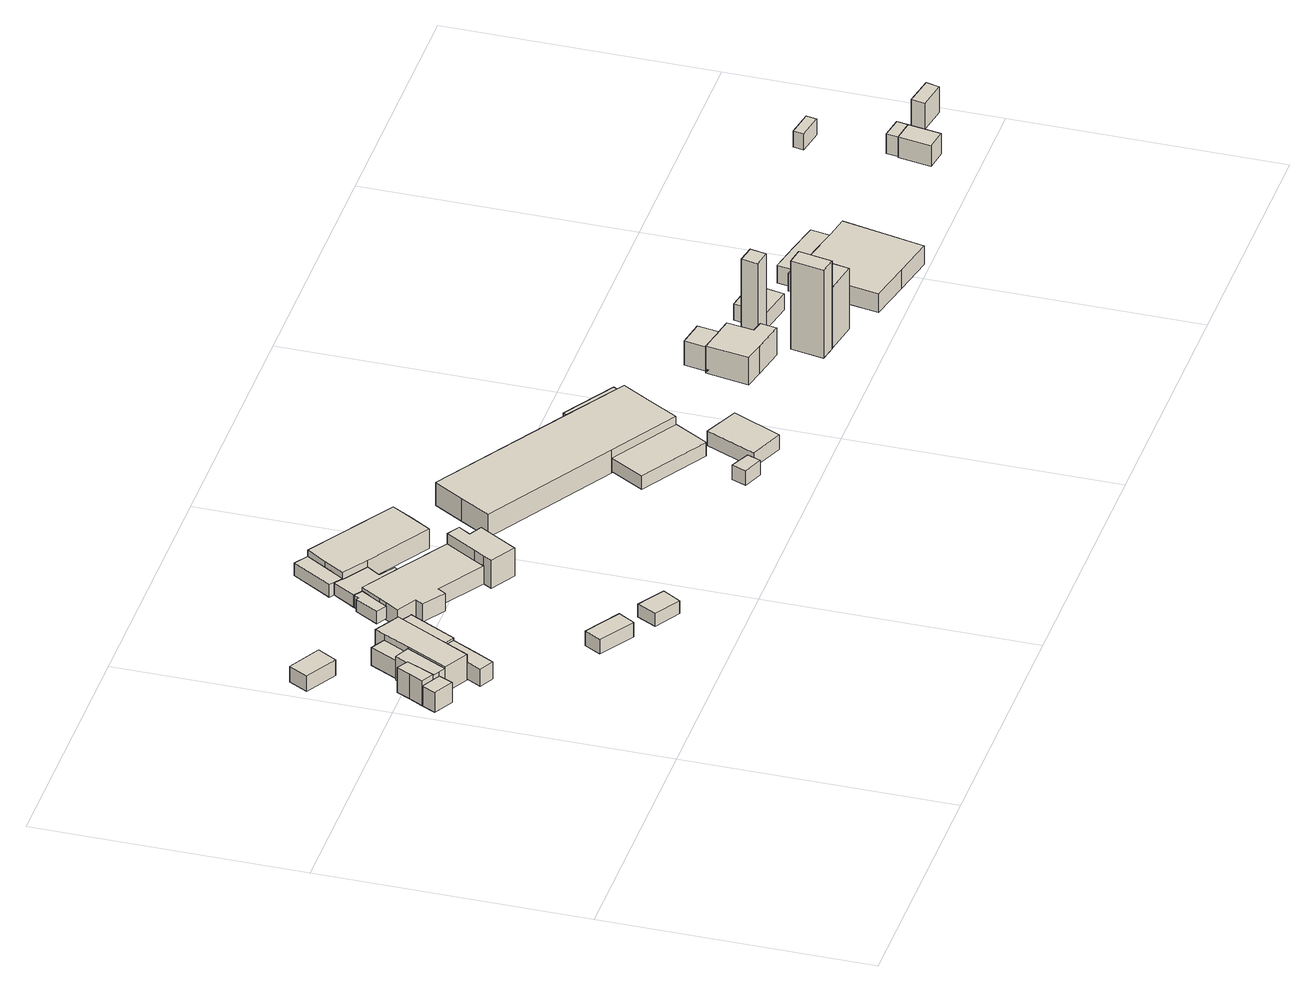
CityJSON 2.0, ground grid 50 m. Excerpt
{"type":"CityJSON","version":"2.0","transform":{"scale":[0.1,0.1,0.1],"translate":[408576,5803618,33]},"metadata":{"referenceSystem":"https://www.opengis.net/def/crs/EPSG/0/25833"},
"CityObjects":{
"building1":{"type":"Building","attributes":{"Gemeindeschluessel":"11000009","BezugspunktDach":"2200","function":"51009_1610","measuredHeight":3.2,"storeysAboveGround":0},"address":[{"country":"Germany","locality":"Berlin"}],"geometry":[{"type":"Solid","lod":"1","boundaries":[[[[0,1,2,3]],[[4,5,6,7]],[[4,7,3,2]],[[5,4,2,1]],[[6,5,1,0]],[[7,6,0,3]]]]}]},
"building2":{"type":"Building","attributes":{"Gemeindeschluessel":"11000009","BezugspunktDach":"2200","function":"31001_1010","measuredHeight":4.56,"storeysAboveGround":1},"address":[{"country":"Germany","locality":"Berlin","thoroughfareNumber":"2A (1)","thoroughfareName":"Seddinpromenade"}],"geometry":[{"type":"Solid","lod":"1","boundaries":[[[[8,9,10,11,12,13,14]],[[15,16,17,18,19,20,21]],[[15,21,14,13]],[[16,15,13,12]],[[17,16,12,11]],[[18,17,11,10]],[[19,18,10,9]],[[20,19,9,8]],[[21,20,8,14]]]]}]},
"building3":{"type":"Building","attributes":{"Gemeindeschluessel":"11000009","function":"31001_1010"},"address":[{"country":"Germany","locality":"Berlin","thoroughfareNumber":"2A (2)","thoroughfareName":"Seddinpromenade"}],"children":["building3-1","building3-2","building3-3","building3-4","building3-5"]},
"building3-1":{"type":"BuildingPart","attributes":{"BezugspunktDach":"2200","measuredHeight":5.87,"storeysAboveGround":1},"parents":["building3"],"geometry":[{"type":"MultiSurface","lod":"1","boundaries":[[[22,23,24,25,26,27,28,29]],[[30,31,32,33,34,35,36,37]],[[30,38,39,29,28]],[[31,30,28,27]],[[32,31,27,26]],[[33,32,26,25]],[[34,33,25,24]],[[40,41,24,23]],[[36,35,23,22]],[[37,36,22,29]],[[37,39,38,30]],[[42,35,34,41,40]]]}]},
"building3-2":{"type":"BuildingPart","attributes":{"BezugspunktDach":"2200","measuredHeight":4.69,"storeysAboveGround":1},"parents":["building3"],"geometry":[{"type":"Solid","lod":"1","boundaries":[[[[43,44,45,46,41,40]],[[34,47,48,49,50,35]],[[47,34,41,46]],[[48,47,46,45]],[[49,48,45,44]],[[50,49,44,43]],[[35,50,43,40]],[[35,40,41,34]]]]}]},
"building3-3":{"type":"BuildingPart","attributes":{"BezugspunktDach":"2200","measuredHeight":4.93,"storeysAboveGround":1},"parents":["building3"],"geometry":[{"type":"MultiSurface","lod":"1","boundaries":[[[51,39,38,52,53,54]],[[55,56,30,37,57,58]],[[58,59,55]],[[56,55,53,52]],[[30,56,52,38]],[[57,37,39,51]],[[60,61,57,51,54]],[[55,59,62,53]],[[54,62,59,58]],[[37,30,38,39]],[[58,57,61,60]]]}]},
"building3-4":{"type":"BuildingPart","attributes":{"BezugspunktDach":"2200","measuredHeight":5.81,"storeysAboveGround":1},"parents":["building3"],"geometry":[{"type":"MultiSurface","lod":"1","boundaries":[[[63,64,65,66,67,68]],[[69,70,55,59,58,71]],[[69,71,68,67]],[[70,69,67,66]],[[55,70,66,65]],[[62,53,65,64]],[[54,62,64,63]],[[72,60,58,63,68]],[[59,55,53,62]],[[58,59,62,54]],[[71,73,58,60,72]]]}]},
"building3-5":{"type":"BuildingPart","attributes":{"BezugspunktDach":"2200","measuredHeight":4.74,"storeysAboveGround":1},"parents":["building3"],"geometry":[{"type":"MultiSurface","lod":"1","boundaries":[[[74,61,72,75]],[[71,57,76,77]],[[71,77,75,72]],[[76,57,61,74]],[[77,76,74,75]],[[57,58,60,61]],[[71,72,60,58]]]}]},
"building4":{"type":"Building","attributes":{"Gemeindeschluessel":"11000009","BezugspunktDach":"2200","function":"51009_1610","measuredHeight":3.56,"storeysAboveGround":0},"address":[{"country":"Germany","locality":"Berlin"}],"geometry":[{"type":"Solid","lod":"1","boundaries":[[[[78,79,80,81]],[[82,83,84,85]],[[82,85,81,80]],[[83,82,80,79]],[[84,83,79,78]],[[85,84,78,81]]]]}]},
"building5":{"type":"Building","attributes":{"Gemeindeschluessel":"11000009","BezugspunktDach":"2200","function":"31001_1010","measuredHeight":3.01,"storeysAboveGround":1},"address":[{"country":"Germany","locality":"Berlin","thoroughfareNumber":"917","thoroughfareName":"Wernsdorfer Straße"}],"geometry":[{"type":"Solid","lod":"1","boundaries":[[[[86,87,88,89]],[[90,91,92,93]],[[90,93,89,88]],[[91,90,88,87]],[[92,91,87,86]],[[93,92,86,89]]]]}]},
"building6":{"type":"Building","attributes":{"Gemeindeschluessel":"11000009","BezugspunktDach":"2200","function":"31001_1010","measuredHeight":3.13,"storeysAboveGround":1},"address":[{"country":"Germany","locality":"Berlin","thoroughfareNumber":"31","thoroughfareName":"Wernsdorfer Straße"}],"geometry":[{"type":"Solid","lod":"1","boundaries":[[[[94,95,96,97,98]],[[99,100,101,102,103]],[[99,103,98,97]],[[100,99,97,96]],[[101,100,96,95]],[[102,101,95,94]],[[103,102,94,98]]]]}]},
"building7":{"type":"Building","attributes":{"Gemeindeschluessel":"11000009","function":"31001_2723"},"address":[{"country":"Germany","locality":"Berlin","thoroughfareNumber":"2 (4)","thoroughfareName":"Seddinpromenade"}],"children":["building7-1","building7-2","building7-3"]},
"building7-1":{"type":"BuildingPart","attributes":{"BezugspunktDach":"2200","measuredHeight":2.54,"storeysAboveGround":1},"parents":["building7"],"geometry":[{"type":"Solid","lod":"1","boundaries":[[[[104,105,106,107,108,109,110,111,112]],[[113,114,115,116,117,118,119,120,121]],[[113,121,112,111]],[[115,114,110,109]],[[116,115,109,108]],[[117,116,108,107]],[[118,117,107,106]],[[119,118,106,105]],[[120,119,105,104]],[[113,111,110,114]],[[121,120,104,112]]]]}]},
"building7-2":{"type":"BuildingPart","attributes":{"BezugspunktDach":"2200","measuredHeight":2.54,"storeysAboveGround":1},"parents":["building7"],"geometry":[{"type":"Solid","lod":"1","boundaries":[[[[122,104,112,123,124,125]],[[126,127,121,120,128,129]],[[126,129,125,124]],[[127,126,124,123]],[[121,127,123,112]],[[128,120,104,122]],[[129,128,122,125]],[[120,121,112,104]]]]}]},
"building7-3":{"type":"BuildingPart","attributes":{"BezugspunktDach":"2200","measuredHeight":2.84,"storeysAboveGround":1},"parents":["building7"],"geometry":[{"type":"MultiSurface","lod":"1","boundaries":[[[130,131,132,133,134]],[[135,136,114,113,137]],[[135,137,134,133]],[[136,135,133,132]],[[114,136,132,131]],[[111,110,131,130]],[[137,113,130,134]],[[138,113,114,110,111]]]}]},
"building8":{"type":"Building","attributes":{"Gemeindeschluessel":"11000009","BezugspunktDach":"2200","function":"31001_1010","measuredHeight":5.29,"storeysAboveGround":1},"address":[{"country":"Germany","locality":"Berlin","thoroughfareNumber":"2 (2)","thoroughfareName":"Seddinpromenade"}],"geometry":[{"type":"Solid","lod":"1","boundaries":[[[[139,140,141,142,143,144,145,146,147,148,149,150]],[[151,152,153,154,155,156,157,158,159,160,161,162]],[[151,162,150,149]],[[152,151,149,148]],[[153,152,148,147]],[[154,153,147,146]],[[155,154,146,145]],[[156,155,145,144]],[[157,156,144,143]],[[158,157,143,142]],[[159,158,142,141]],[[160,159,141,140]],[[161,160,140,139]],[[162,161,139,150]]]]}]},
"building9":{"type":"Building","attributes":{"Gemeindeschluessel":"11000009","BezugspunktDach":"2200","function":"31001_1000","measuredHeight":6.41,"storeysAboveGround":2},"address":[{"country":"Germany","locality":"Berlin","thoroughfareNumber":"2 (1)","thoroughfareName":"Seddinpromenade"}],"geometry":[{"type":"Solid","lod":"1","boundaries":[[[[163,164,165,166,167,168,169,170,171]],[[157,172,155,173,174,175,176,177,178]],[[157,178,171,170]],[[172,157,170,169]],[[155,172,169,168]],[[173,155,168,167]],[[174,173,167,166]],[[175,174,166,165]],[[176,175,165,164]],[[177,176,164,163]],[[178,177,163,171]]]]}]},
"building10":{"type":"Building","attributes":{"Gemeindeschluessel":"11000009","BezugspunktDach":"2200","function":"31001_1010","measuredHeight":5.04,"storeysAboveGround":1},"address":[{"country":"Germany","locality":"Berlin","thoroughfareNumber":"2 (3)","thoroughfareName":"Seddinpromenade"}],"geometry":[{"type":"Solid","lod":"1","boundaries":[[[[179,180,181,182,183,184,185]],[[186,187,188,189,190,191,192]],[[186,192,185,184]],[[187,186,184,183]],[[188,187,183,182]],[[189,188,182,181]],[[190,189,181,180]],[[191,190,180,179]],[[192,191,179,185]]]]}]},
"building11":{"type":"Building","attributes":{"Gemeindeschluessel":"11000009","BezugspunktDach":"2200","function":"31001_2723","measuredHeight":3,"storeysAboveGround":1},"address":[{"country":"Germany","locality":"Berlin","thoroughfareNumber":"2 (5)","thoroughfareName":"Seddinpromenade"}],"geometry":[{"type":"Solid","lod":"1","boundaries":[[[[193,194,195,196]],[[197,198,199,200]],[[197,200,196,195]],[[198,197,195,194]],[[199,198,194,193]],[[200,199,193,196]]]]}]},
"building12":{"type":"Building","attributes":{"Gemeindeschluessel":"11000009","function":"31001_1010"},"address":[{"country":"Germany","locality":"Berlin","thoroughfareNumber":"2","thoroughfareName":"Seddinpromenade"}],"children":["building12-1","building12-2"]},
"building12-1":{"type":"BuildingPart","attributes":{"BezugspunktDach":"2200","measuredHeight":6.22,"storeysAboveGround":1},"parents":["building12"],"geometry":[{"type":"MultiSurface","lod":"1","boundaries":[[[201,202,203,204,205,206,207,208]],[[209,210,211,212,213,214,215,216]],[[209,216,208,207]],[[210,209,207,206]],[[211,210,206,205]],[[217,218,205,204]],[[213,212,204,203]],[[214,213,203,202]],[[215,214,202,201]],[[216,215,201,208]],[[212,211,218,217]]]}]},
"building12-2":{"type":"BuildingPart","attributes":{"BezugspunktDach":"2200","measuredHeight":3.57,"storeysAboveGround":1},"parents":["building12"],"geometry":[{"type":"Solid","lod":"1","boundaries":[[[[217,219,220,218]],[[221,222,212,211]],[[221,211,218,220]],[[222,221,220,219]],[[212,222,219,217]],[[211,212,217,218]]]]}]},
"building13":{"type":"Building","attributes":{"Gemeindeschluessel":"11000009","BezugspunktDach":"2200","function":"51009_1610","measuredHeight":2.75,"storeysAboveGround":0},"address":[{"country":"Germany","locality":"Berlin"}],"geometry":[{"type":"Solid","lod":"1","boundaries":[[[[223,224,225,226]],[[227,228,229,230]],[[227,230,226,225]],[[228,227,225,224]],[[229,228,224,223]],[[230,229,223,226]]]]}]},
"building14":{"type":"Building","attributes":{"Gemeindeschluessel":"11000009","BezugspunktDach":"2200","function":"31001_2000","measuredHeight":3,"storeysAboveGround":1},"address":[{"country":"Germany","locality":"Berlin","thoroughfareNumber":"2 (6)","thoroughfareName":"Seddinpromenade"}],"geometry":[{"type":"Solid","lod":"1","boundaries":[[[[231,232,233,234]],[[235,236,237,238]],[[235,238,234,233]],[[236,235,233,232]],[[237,236,232,231]],[[238,237,231,234]]]]}]},
"building15":{"type":"Building","attributes":{"Gemeindeschluessel":"11000009","function":"31001_1010"},"address":[{"country":"Germany","locality":"Berlin","thoroughfareNumber":"6","thoroughfareName":"Seddinpromenade"}],"children":["building15-1","building15-2"]},
"building15-1":{"type":"BuildingPart","attributes":{"BezugspunktDach":"2200","measuredHeight":7.99,"storeysAboveGround":1},"parents":["building15"],"geometry":[{"type":"MultiSurface","lod":"1","boundaries":[[[239,240,241,242,243,244,245,246,247,248,249]],[[250,251,252,253,254,255,256,257,258,259,260]],[[250,260,249,248]],[[251,250,248,247]],[[252,251,247,246]],[[261,262,252,246,245]],[[263,261,253,245,244]],[[255,254,244,243]],[[256,255,243,242]],[[257,256,242,241]],[[258,257,241,240]],[[259,258,240,239]],[[260,259,239,249]],[[253,252,262,261]],[[254,253,261,263]]]}]},
"building15-2":{"type":"BuildingPart","attributes":{"BezugspunktDach":"2200","measuredHeight":4.88,"storeysAboveGround":1},"parents":["building15"],"geometry":[{"type":"MultiSurface","lod":"1","boundaries":[[[263,264,265,262]],[[266,267,254,252]],[[266,252,262,265]],[[267,266,265,264]],[[254,267,264,263]],[[252,254,253,252,262]],[[262,252,253,261]],[[263,261,253,254]]]}]},
"building16":{"type":"Building","attributes":{"Gemeindeschluessel":"11000009","BezugspunktDach":"2200","function":"51009_1610","measuredHeight":17.96,"storeysAboveGround":0},"address":[{"country":"Germany","locality":"Berlin"}],"geometry":[{"type":"Solid","lod":"1","boundaries":[[[[268,269,270,271]],[[272,273,274,275]],[[272,275,271,270]],[[273,272,270,269]],[[274,273,269,268]],[[275,274,268,271]]]]}]},
"building17":{"type":"Building","attributes":{"Gemeindeschluessel":"11000009","BezugspunktDach":"2200","function":"31001_1010","measuredHeight":15.61,"storeysAboveGround":1},"address":[{"country":"Germany","locality":"Berlin","thoroughfareNumber":"2 (5)","thoroughfareName":"Schwarzer Weg"}],"geometry":[{"type":"Solid","lod":"1","boundaries":[[[[276,277,278,279,280]],[[281,282,283,284,285]],[[281,285,280,279]],[[282,281,279,278]],[[283,282,278,277]],[[284,283,277,276]],[[285,284,276,280]]]]}]},
"building18":{"type":"Building","attributes":{"Gemeindeschluessel":"11000009","BezugspunktDach":"2200","function":"51009_1610","measuredHeight":15.69,"storeysAboveGround":0},"address":[{"country":"Germany","locality":"Berlin"}],"geometry":[{"type":"Solid","lod":"1","boundaries":[[[[286,287,288,289]],[[290,291,292,293]],[[290,293,289,288]],[[291,290,288,287]],[[292,291,287,286]],[[293,292,286,289]]]]}]},
"building19":{"type":"Building","attributes":{"Gemeindeschluessel":"11000009","BezugspunktDach":"2200","function":"31001_1010","measuredHeight":4.15,"storeysAboveGround":1},"address":[{"country":"Germany","locality":"Berlin","thoroughfareNumber":"2 (6)","thoroughfareName":"Schwarzer Weg"}],"geometry":[{"type":"Solid","lod":"1","boundaries":[[[[294,295,296,297,298,299]],[[300,301,302,303,304,305]],[[300,305,299,298]],[[301,300,298,297]],[[302,301,297,296]],[[303,302,296,295]],[[304,303,295,294]],[[305,304,294,299]]]]}]},
"building20":{"type":"Building","attributes":{"Gemeindeschluessel":"11000009","BezugspunktDach":"2200","function":"51009_1610","measuredHeight":2.59,"storeysAboveGround":0},"address":[{"country":"Germany","locality":"Berlin"}],"geometry":[{"type":"Solid","lod":"1","boundaries":[[[[306,307,308,309,310,311]],[[312,313,314,315,316,317]],[[312,317,311,310]],[[313,312,310,309]],[[314,313,309,308]],[[315,314,308,307]],[[316,315,307,306]],[[317,316,306,311]]]]}]},
"building21":{"type":"Building","attributes":{"Gemeindeschluessel":"11000009","function":"31001_1010"},"address":[{"country":"Germany","locality":"Berlin","thoroughfareNumber":"2","thoroughfareName":"Schwarzer Weg"}],"children":["building21-1","building21-2"]},
"building21-1":{"type":"BuildingPart","attributes":{"BezugspunktDach":"2200","measuredHeight":5,"storeysAboveGround":1},"parents":["building21"],"geometry":[{"type":"MultiSurface","lod":"1","boundaries":[[[318,319,320,321,322,323,324,325,326,327,328,329,330]],[[331,332,333,334,335,336,337,338,339,340,341,342,343]],[[331,343,330,329]],[[332,331,329,328]],[[333,332,328,327]],[[334,333,327,326]],[[335,334,326,325]],[[336,335,325,324]],[[337,336,324,323]],[[344,345,346,338,337,346,345,347,323,322]],[[341,340,320,319]],[[342,341,319,318]],[[343,342,318,330]],[[338,346,345,344]],[[347,345,346,337]],[[339,338,344,348]]]}]},
"building21-2":{"type":"BuildingPart","attributes":{"BezugspunktDach":"2200","measuredHeight":4.91,"storeysAboveGround":1},"parents":["building21"],"geometry":[{"type":"MultiSurface","lod":"1","boundaries":[[[345,348,349,350,351,352,353,347]],[[354,355,356,357,358,339,346,337]],[[354,337,347,353]],[[355,354,353,352]],[[356,355,352,351]],[[357,356,351,350]],[[358,357,350,349]],[[339,358,349,348]],[[339,338,346]],[[346,338,344,345]],[[348,344,338,339]],[[346,345,347,337]]]}]},
"building22":{"type":"Building","attributes":{"Gemeindeschluessel":"11000009","BezugspunktDach":"2200","function":"31001_1010","measuredHeight":4.82,"storeysAboveGround":1},"address":[{"country":"Germany","locality":"Berlin","thoroughfareNumber":"2 (17)","thoroughfareName":"Schwarzer Weg"}],"geometry":[{"type":"Solid","lod":"1","boundaries":[[[[359,360,361,362,363]],[[364,365,366,367,368]],[[364,368,363,362]],[[365,364,362,361]],[[366,365,361,360]],[[367,366,360,359]],[[368,367,359,363]]]]}]},
"building23":{"type":"Building","attributes":{"Gemeindeschluessel":"11000009","BezugspunktDach":"2200","function":"51009_1610","measuredHeight":4.04,"storeysAboveGround":0},"address":[{"country":"Germany","locality":"Berlin"}],"geometry":[{"type":"Solid","lod":"1","boundaries":[[[[360,369,370,362]],[[371,372,373,374]],[[371,374,362,370]],[[372,371,370,369]],[[373,372,369,360]],[[374,373,360,362]]]]}]},
"building24":{"type":"Building","attributes":{"Gemeindeschluessel":"11000009","BezugspunktDach":"2200","function":"31001_2000","measuredHeight":3.35,"storeysAboveGround":1},"address":[{"country":"Germany","locality":"Berlin","thoroughfareNumber":"5","thoroughfareName":"Seddinpromenade"}],"geometry":[{"type":"Solid","lod":"1","boundaries":[[[[375,376,377,378]],[[379,380,381,382]],[[379,382,378,377]],[[380,379,377,376]],[[381,380,376,375]],[[382,381,375,378]]]]}]},
"building25":{"type":"Building","attributes":{"Gemeindeschluessel":"11000009","BezugspunktDach":"2200","function":"51009_1610","measuredHeight":5.28,"storeysAboveGround":0},"address":[{"country":"Germany","locality":"Berlin"}],"geometry":[{"type":"Solid","lod":"1","boundaries":[[[[383,384,385,386]],[[387,388,389,390]],[[387,390,386,385]],[[388,387,385,384]],[[389,388,384,383]],[[390,389,383,386]]]]}]}
},
"vertices":[
[64,619,49],[85,655,49],[24,688,49],[4,652,49],[24,688,17],[85,655,17],[64,619,17],[4,652,17],
[133,362,48],[155,403,48],[177,444,48],[150,458,48],[128,417,48],[121,404,48],[106,376,48],[121,404,13],[128,417,13],[150,458,13],[177,444,13],[155,403,13],[133,362,13],[106,376,13],
[121,404,63],[150,458,63],[198,547,63],[174,560,63],[150,574,63],[141,555,63],[115,506,63],[75,429,63],[115,506,11],[141,555,11],[150,574,11],[174,560,11],[198,547,11],[150,458,11],[121,404,11],[75,429,11],[115,506,60],[75,429,60],[150,458,53],[198,547,53],[150,458,25],
[177,444,53],[220,525,53],[224,532,53],[223,532,53],[223,532,11],[224,532,11],[220,525,11],[177,444,11],
[62,436,60],[87,520,60],[74,495,60],[49,443,60],[74,495,11],[87,520,11],[62,436,11],[49,443,11],[62,469,11],[49,443,52],[62,436,52],[62,469,60],
[49,443,62],[62,469,62],[74,495,62],[53,507,62],[40,481,62],[26,455,62],[40,481,11],[53,507,11],[26,455,11],[26,455,52],[40,448,11],
[49,409,52],[13,430,52],[49,409,11],[13,430,11],
[115,506,51],[141,555,51],[113,570,51],[87,520,51],[113,570,15],[141,555,15],[115,506,15],[87,520,15],
[318,168,45],[336,198,45],[270,239,45],[253,209,45],[270,239,15],[336,198,15],[318,168,15],[253,209,15],
[408,113,40],[419,130,40],[429,147,40],[379,178,40],[360,142,40],[379,178,14],[429,147,14],[419,130,14],[408,113,14],[360,142,14],
[298,640,32],[373,594,32],[382,607,32],[353,626,32],[370,651,32],[323,681,32],[324,682,32],[309,692,32],[283,650,32],[309,692,7],[324,682,7],[323,681,7],[370,651,7],[353,626,7],[382,607,7],[373,594,7],[298,640,7],[283,650,7],
[266,588,32],[277,640,32],[272,643,32],[246,599,32],[272,643,7],[277,640,7],[266,588,7],[246,599,7],
[309,692,33],[324,682,33],[371,757,33],[346,773,33],[300,698,33],[346,773,7],[371,757,7],[300,698,7],[309,692,15],
[287,542,40],[278,527,40],[320,500,40],[329,515,40],[416,460,40],[440,499,40],[463,538,40],[373,594,40],[298,640,40],[274,602,40],[266,588,40],[250,563,40],[266,588,4],[274,602,4],[298,640,4],[373,594,4],[463,538,4],[440,499,4],[416,460,4],[329,515,4],[320,500,4],[278,527,4],[287,542,4],[250,563,4],
[453,416,61],[475,452,61],[497,488,61],[472,501,61],[487,524,61],[463,538,61],[427,479,61],[416,460,61],[406,444,61],[427,479,4],[487,524,4],[472,501,4],[497,488,4],[475,452,4],[453,416,4],[406,444,4],
[370,651,46],[489,577,46],[513,616,46],[536,654,46],[371,757,46],[347,719,46],[323,681,46],[347,719,6],[371,757,6],[536,654,6],[513,616,6],[489,577,6],[370,651,6],[323,681,6],
[844,97,45],[853,122,45],[817,139,45],[807,112,45],[817,139,15],[853,122,15],[844,97,15],[807,112,15],
[794,344,52],[921,268,52],[953,323,52],[986,378,52],[888,438,52],[618,603,52],[584,547,52],[550,491,52],[584,547,5],[618,603,5],[888,438,5],[986,378,5],[953,323,5],[921,268,5],[794,344,5],[550,491,5],[986,378,36],[888,438,36],
[998,400,36],[900,460,36],[900,460,5],[998,400,5],
[883,204,36],[921,268,36],[794,344,36],[756,280,36],[794,344,8],[921,268,8],[883,204,8],[756,280,8],
[932,89,41],[974,180,41],[909,209,41],[868,116,41],[909,209,11],[974,180,11],[932,89,11],[868,116,11],
[1127,180,77],[1188,168,77],[1193,198,77],[1171,203,77],[1179,253,77],[1159,257,77],[1141,260,77],[1108,267,77],[1108,266,77],[1103,268,77],[1089,188,77],[1103,268,21],[1108,266,21],[1108,267,21],[1141,260,21],[1159,257,21],[1179,253,21],[1171,203,21],[1193,198,21],[1188,168,21],[1127,180,21],[1089,188,21],[1141,260,70],[1108,267,70],[1159,257,70],
[1166,301,70],[1116,310,70],[1116,310,21],[1166,301,21],
[1228,82,204],[1240,144,204],[1208,149,204],[1197,88,204],[1208,149,24],[1240,144,24],[1228,82,24],[1197,88,24],
[1292,70,149],[1298,101,149],[1304,132,149],[1240,144,149],[1228,82,149],[1240,144,25],[1304,132,25],[1298,101,25],[1292,70,25],[1228,82,25],
[1250,204,181],[1256,234,181],[1223,240,181],[1217,210,181],[1223,240,25],[1256,234,25],[1250,204,25],[1217,210,25],
[1315,191,59],[1321,222,59],[1327,253,59],[1262,265,59],[1256,234,59],[1250,204,59],[1256,234,26],[1262,265,26],[1327,253,26],[1321,222,26],[1315,191,26],[1250,204,26],
[1358,129,52],[1371,126,52],[1379,163,52],[1367,166,52],[1351,169,52],[1344,131,52],[1351,169,26],[1367,166,26],[1379,163,26],[1371,126,26],[1358,129,26],[1344,131,26],
[1433,19,63],[1513,2,63],[1546,155,63],[1502,164,63],[1465,172,63],[1372,193,63],[1367,166,63],[1379,163,63],[1371,126,63],[1358,129,63],[1353,103,63],[1365,101,63],[1353,36,63],[1365,101,25],[1353,103,25],[1358,129,25],[1371,126,25],[1379,163,25],[1367,166,25],[1372,193,25],[1465,172,25],[1502,164,25],[1546,155,25],[1513,2,25],[1433,19,25],[1353,36,25],[1465,172,61],[1443,177,61],[1443,177,25],[1372,193,61],[1502,164,61],
[1509,201,61],[1450,214,61],[1391,226,61],[1386,198,61],[1373,201,61],[1373,201,25],[1386,198,25],[1391,226,25],[1450,214,25],[1509,201,25],
[1829,64,74],[1839,125,74],[1819,128,74],[1799,131,74],[1788,70,74],[1799,131,32],[1819,128,32],[1839,125,32],[1829,64,32],[1788,70,32],
[1843,146,74],[1802,153,74],[1802,153,34],[1843,146,34],[1839,125,34],[1799,131,34],
[1860,292,40],[1864,312,40],[1815,320,40],[1811,301,40],[1815,320,7],[1864,312,7],[1860,292,7],[1811,301,7],
[1939,99,91],[1945,124,91],[1889,134,91],[1885,108,91],[1889,134,38],[1945,124,38],[1939,99,38],[1885,108,38]
]}
